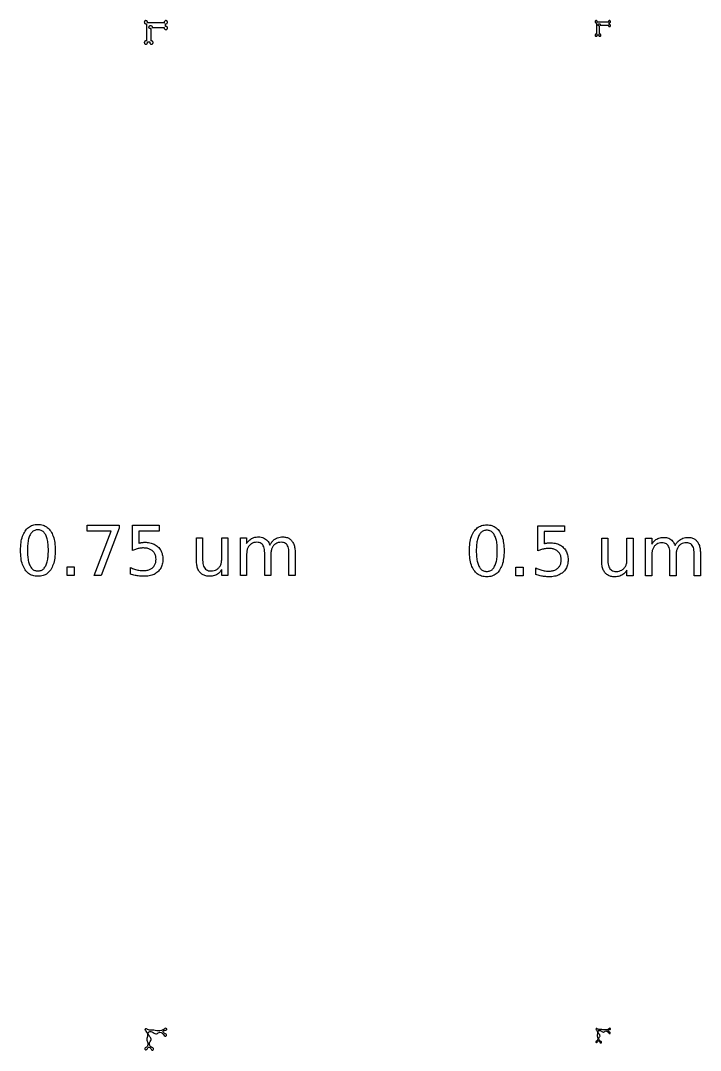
# Model space of a CAD drawing. Extents: x 1 to 50643, y 2 to 54380.
# Drawn here: x 49888 to 50643, y 21917 to 23060 of the extents above; entities that cross this region are included whole.
import ezdxf

# ---------------------------------------------------------------- set-up
doc = ezdxf.new("R2010")
doc.units = 0
doc.layers.add('Layer_1', color=7, linetype='CONTINUOUS')

msp = doc.modelspace()

# ---------------------------------------------------------------- linework, layer by layer
at = {"layer": 'Layer_1', "color": 7}
for points in [[(50027.662091, 23060.238979), (50027.664358, 23060.238129)], [(50027.664358, 23056.615168), (50028.177713, 23056.688868), (50028.177713, 23052.478569), (50028.177713, 23037.587039), (50027.664358, 23037.66074)], [(50048.118598, 23057.771987), (50033.468296, 23057.771987), (50029.35154, 23057.771987)], [(50049.808047, 23053.8066), (50049.344866, 23053.747073), (50049.344866, 23056.675546), (50049.808047, 23056.616018)], [(50527.612594, 23060.233593), (50527.614578, 23060.238979)], [(50527.614578, 23057.823577), (50527.95672, 23057.871766), (50527.95672, 23055.0649), (50527.95672, 23045.137119), (50527.614578, 23045.188142)], [(50541.167305, 23059.026034), (50541.24951, 23058.588932), (50531.482453, 23058.588932), (50528.737949, 23058.588932), (50528.820153, 23059.026034)], [(50531.717162, 23045.188142), (50531.481886, 23045.159796), (50531.481886, 23054.312301), (50531.048185, 23054.230096)], [(50532.247807, 23055.430002), (50532.18828, 23055.060081), (50541.209825, 23055.060081), (50541.167305, 23054.737782)], [(50542.374864, 23055.945341), (50542.065888, 23055.905656), (50542.065888, 23057.857877), (50542.374864, 23057.818191)], [(50033.82121, 23037.66074), (50033.468863, 23037.626724), (50033.468863, 23051.355482)], [(50034.529871, 23052.478569), (50048.061905, 23052.478569), (50047.996708, 23051.995261)], [(50528.822138, 23043.980583), (50528.711586, 23044.482599), (50530.620154, 23044.482599), (50530.509602, 23043.980583)], [(50029.311288, 23036.602283), (50032.173997, 23036.602283)], [(50012.869585, 22499.766634), (50042.371849, 22499.766634), (50042.371849, 22493.441961), (50019.752213, 22493.441961), (50019.752213, 22479.825569)], [(50012.869585, 22471.861345), (50012.869585, 22499.766634)], [(50462.866115, 22499.256398), (50492.36838, 22499.256398), (50492.36838, 22492.931725), (50469.748743, 22492.931725), (50469.748743, 22479.315332)], [(50462.866115, 22471.351109), (50462.866115, 22499.256398)], [(50083.816427, 22460.665806), (50083.816427, 22485.889717), (50090.661853, 22485.889717), (50090.661853, 22460.926061)], [(50111.867826, 22462.265401), (50111.867826, 22485.889717), (50118.713252, 22485.889717), (50118.713252, 22444.22198), (50111.867826, 22444.22198), (50111.867826, 22450.620896)], [(50139.435352, 22467.771514), (50139.435352, 22444.22198), (50132.552724, 22444.22198), (50132.552724, 22485.889717), (50139.435352, 22485.889717), (50139.435352, 22479.416288)], [(50533.812958, 22460.15557), (50533.812958, 22485.379481), (50540.658356, 22485.379481), (50540.658356, 22460.415825)], [(50561.86433, 22461.755164), (50561.86433, 22485.379481), (50568.709729, 22485.379481), (50568.709729, 22443.711743), (50561.86433, 22443.711743), (50561.86433, 22450.110659)], [(50589.431882, 22467.261277), (50589.431882, 22443.711743), (50582.549254, 22443.711743), (50582.549254, 22485.379481), (50589.431882, 22485.379481), (50589.431882, 22478.906052)], [(50165.2545, 22477.891207), (50165.254608, 22477.890937)], [(50615.251031, 22477.380971), (50615.251139, 22477.380701)], [(50083.816481, 22460.666616), (50083.816427, 22460.665806)], [(50166.407855, 22467.771514), (50166.407855, 22444.22198), (50159.525227, 22444.22198), (50159.525227, 22469.14811)], [(50193.380358, 22469.371378), (50193.380358, 22444.22198), (50186.49773, 22444.22198), (50186.49773, 22469.14811)], [(50533.812985, 22460.15638), (50533.812958, 22460.15557)], [(50616.404386, 22467.261277), (50616.404386, 22443.711743), (50609.521758, 22443.711743), (50609.521758, 22468.637873)], [(50643.376889, 22468.861141), (50643.376889, 22443.711743), (50636.494261, 22443.711743), (50636.494261, 22468.637873)], [(50010.525781, 22445.522983), (50010.525781, 22453.075226)], [(50460.522285, 22445.012746), (50460.522285, 22452.56499)], [(50026.589461, 21939.790423), (50026.589461, 21939.791273)], [(50527.28661, 21940.29499), (50527.28661, 21940.297258)]]:
    msp.add_lwpolyline(points, dxfattribs=at)
for points in [[(49907.695641, 22500.770937)], [(49907.695641, 22494.818557)], [(49962.421817, 22499.766634), (49998.13704, 22499.766634), (49998.13704, 22496.566906), (49977.972814, 22444.22198), (49970.122897, 22444.22198), (49989.09662, 22493.441961), (49962.421817, 22493.441961)], [(50406.16816, 22500.2607)], [(50406.16816, 22494.308321)], [(49940.099772, 22453.671598), (49947.949689, 22453.671598), (49947.949689, 22444.22198), (49940.099772, 22444.22198)], [(50438.572291, 22453.161362), (50446.422208, 22453.161362), (50446.422208, 22443.711743), (50438.572291, 22443.711743)]]:
    msp.add_lwpolyline(points, close=True, dxfattribs=at)
for points, knots in [([(50027.664358, 23060.238129), (50027.505824, 23060.22606), (50027.190066, 23060.202021), (50026.748169, 23060.011947), (50026.368528, 23059.722745), (50026.077387, 23059.342603), (50025.894529, 23058.900767), (50025.810243, 23058.26873), (50026.022834, 23057.483457), (50026.715888, 23056.763166), (50027.345045, 23056.664993), (50027.664358, 23056.615168)], [0, 0, 0, 0, 0.474244, 0.944564, 1.418808, 1.893052, 2.363372, 2.837616, 3.78476, 4.703812, 5.650956, 5.650956, 5.650956, 5.650956]), ([(50029.35154, 23057.771987), (50029.375942, 23057.842467), (50029.424699, 23057.983294), (50029.464154, 23058.204017), (50029.493376, 23058.668319), (50029.303406, 23059.370795), (50028.610557, 23060.09074), (50027.981403, 23060.189073), (50027.662091, 23060.238979)], [0, 0, 0, 0, 0.223475, 0.446528, 0.670003, 1.617147, 2.536199, 3.483343, 3.483343, 3.483343, 3.483343]), ([(50033.468863, 23051.355482), (50033.398915, 23051.331166), (50033.25915, 23051.28258), (50033.040057, 23051.24309), (50032.735411, 23051.223621), (50032.347083, 23051.27511), (50031.908359, 23051.456885), (50031.531271, 23051.746122), (50031.242163, 23052.123191), (50031.060595, 23052.562406), (50030.977005, 23053.189194), (50031.188066, 23053.976155), (50031.876353, 23054.66305), (50032.818315, 23054.918443), (50033.760477, 23054.663029), (50034.448516, 23053.976777), (50034.63494, 23053.283705), (50034.61087, 23052.845446), (50034.582507, 23052.659115), (50034.547425, 23052.538778), (50034.529871, 23052.478569)], [0, 0, 0, 0, 0.221886, 0.443354, 0.66524, 1.136292, 1.603446, 2.074499, 2.545554, 3.01271, 3.483766, 4.424446, 5.337229, 6.277903, 7.218671, 8.13154, 9.072314, 9.260301, 9.448033, 9.63602, 9.63602, 9.63602, 9.63602]), ([(50049.808047, 23056.616018), (50050.127361, 23056.665844), (50050.756517, 23056.764018), (50051.449571, 23057.484302), (50051.662163, 23058.269598), (50051.577875, 23058.901589), (50051.395022, 23059.343563), (50051.103863, 23059.723183), (50050.724292, 23060.014332), (50050.282133, 23060.197178), (50049.651071, 23060.281518), (50048.858773, 23060.068521), (50048.166962, 23059.377116), (50047.976749, 23058.667968), (50048.005985, 23058.204056), (50048.045438, 23057.983284), (50048.094196, 23057.842464), (50048.118598, 23057.771987)], [0, 0, 0, 0, 0.947143, 1.866196, 2.81334, 3.287584, 3.757903, 4.232148, 4.706392, 5.176711, 5.650956, 6.598099, 7.517152, 8.464295, 8.68777, 8.910824, 9.134299, 9.134299, 9.134299, 9.134299]), ([(50047.996708, 23051.995261), (50048.046534, 23051.675948), (50048.144708, 23051.046791), (50048.864992, 23050.353737), (50049.650288, 23050.141146), (50050.282279, 23050.225432), (50050.724253, 23050.408289), (50051.103873, 23050.699435), (50051.395019, 23051.079055), (50051.577876, 23051.52103), (50051.662162, 23052.153021), (50051.449572, 23052.938316), (50050.756517, 23053.6586), (50050.127361, 23053.756774), (50049.808047, 23053.8066)], [0, 0, 0, 0, 0.947143, 1.866196, 2.81334, 3.287584, 3.757903, 4.232148, 4.706392, 5.176711, 5.650956, 6.598099, 7.517152, 8.464295, 8.464295, 8.464295, 8.464295]), ([(50527.614578, 23060.238979), (50527.508893, 23060.230942), (50527.298397, 23060.214935), (50527.003804, 23060.088253), (50526.750693, 23059.895493), (50526.556608, 23059.642089), (50526.434556, 23059.347613), (50526.392784, 23059.031406), (50526.434491, 23058.715173), (50526.556508, 23058.420631), (50526.750588, 23058.167162), (50527.003719, 23057.974348), (50527.29835, 23057.847629), (50527.508877, 23057.831617), (50527.614578, 23057.823577)], [0, 0, 0, 0, 0.316147, 0.629678, 0.945825, 1.261972, 1.575503, 1.89165, 2.207845, 2.521422, 2.837616, 3.153811, 3.467387, 3.783582, 3.783582, 3.783582, 3.783582]), ([(50528.820153, 23059.026034), (50528.786923, 23059.23762), (50528.721448, 23059.654518), (50528.241078, 23060.134888), (50527.82418, 23060.200363), (50527.612594, 23060.233593)], [0, 0, 0, 0, 0.631366, 1.244011, 1.875377, 1.875377, 1.875377, 1.875377]), ([(50531.048185, 23054.230096), (50530.943209, 23054.238113), (50530.734124, 23054.254079), (50530.441538, 23054.380009), (50530.190192, 23054.571581), (50529.997463, 23054.823316), (50529.876446, 23055.116046), (50529.820742, 23055.533919), (50529.961555, 23056.058487), (50530.419998, 23056.51639), (50531.049297, 23056.686603), (50531.672208, 23056.516638), (50532.149778, 23056.058054), (50532.214805, 23055.641443), (50532.247807, 23055.430002)], [0, 0, 0, 0, 0.314035, 0.625471, 0.939507, 1.253543, 1.56498, 1.879018, 2.506075, 3.114539, 3.741593, 4.36874, 4.977291, 5.604442, 5.604442, 5.604442, 5.604442]), ([(50542.374864, 23057.818191), (50542.480565, 23057.826231), (50542.691093, 23057.842243), (50542.985724, 23057.968962), (50543.238854, 23058.161776), (50543.432934, 23058.415246), (50543.554952, 23058.709786), (50543.596659, 23059.026025), (50543.554886, 23059.342208), (50543.432836, 23059.636776), (50543.238747, 23059.889833), (50542.98565, 23060.083888), (50542.691005, 23060.20576), (50542.269705, 23060.261903), (50541.746224, 23060.120222), (50541.26605, 23059.658268), (50541.200549, 23059.238883), (50541.167305, 23059.026034)], [0, 0, 0, 0, 0.316194, 0.629771, 0.945966, 1.26216, 1.575737, 1.891931, 2.208079, 2.521609, 2.837757, 3.153904, 3.467435, 3.783582, 4.414948, 5.027593, 5.658959, 5.658959, 5.658959, 5.658959]), ([(50541.167305, 23054.737782), (50541.200549, 23054.524933), (50541.26605, 23054.105548), (50541.746224, 23053.643593), (50542.269705, 23053.501913), (50542.691005, 23053.558055), (50542.98565, 23053.679927), (50543.238746, 23053.873983), (50543.432837, 23054.12704), (50543.55488, 23054.421607), (50543.596678, 23054.737776), (50543.55488, 23055.053977), (50543.432837, 23055.34845), (50543.238749, 23055.601855), (50542.985639, 23055.794615), (50542.691046, 23055.921297), (50542.48055, 23055.937304), (50542.374864, 23055.945341)], [0, 0, 0, 0, 0.631366, 1.244011, 1.875377, 2.191524, 2.505055, 2.821202, 3.137349, 3.45088, 3.767027, 4.083175, 4.396705, 4.712853, 5.029, 5.342531, 5.658678, 5.658678, 5.658678, 5.658678]), ([(50527.614578, 23045.188142), (50527.508893, 23045.180105), (50527.298397, 23045.164098), (50527.003804, 23045.037416), (50526.750693, 23044.844656), (50526.556608, 23044.591251), (50526.434556, 23044.296778), (50526.392784, 23043.980564), (50526.434491, 23043.664355), (50526.556508, 23043.369723), (50526.750589, 23043.116593), (50527.003718, 23042.922513), (50527.29835, 23042.800495), (50527.614559, 23042.758789), (50527.930773, 23042.800561), (50528.225247, 23042.922612), (50528.478652, 23043.116697), (50528.671411, 23043.369808), (50528.798093, 23043.664401), (50528.814101, 23043.874898), (50528.822138, 23043.980583)], [0, 0, 0, 0, 0.316147, 0.629678, 0.945825, 1.261972, 1.575503, 1.89165, 2.207845, 2.521422, 2.837616, 3.153811, 3.467387, 3.783582, 4.099729, 4.41326, 4.729407, 5.045554, 5.359085, 5.675232, 5.675232, 5.675232, 5.675232]), ([(50530.509602, 23043.980583), (50530.517639, 23043.874898), (50530.533647, 23043.664401), (50530.660329, 23043.369808), (50530.853088, 23043.116697), (50531.106493, 23042.922612), (50531.400967, 23042.800561), (50531.717181, 23042.758789), (50532.03339, 23042.800495), (50532.328022, 23042.922513), (50532.581152, 23043.116593), (50532.775232, 23043.369723), (50532.897249, 23043.664355), (50532.938956, 23043.980564), (50532.897184, 23044.296778), (50532.775133, 23044.591251), (50532.581047, 23044.844656), (50532.327937, 23045.037416), (50532.033343, 23045.164098), (50531.822847, 23045.180105), (50531.717162, 23045.188142)], [0, 0, 0, 0, 0.316147, 0.629678, 0.945825, 1.261972, 1.575503, 1.89165, 2.207845, 2.521422, 2.837616, 3.153811, 3.467387, 3.783582, 4.099729, 4.41326, 4.729407, 5.045554, 5.359085, 5.675232, 5.675232, 5.675232, 5.675232]), ([(50027.664358, 23037.66074), (50027.505823, 23037.648671), (50027.190065, 23037.624632), (50026.748172, 23037.434556), (50026.368518, 23037.14536), (50026.077423, 23036.765197), (50025.894395, 23036.323439), (50025.83182, 23035.849109), (50025.894396, 23035.374827), (50026.077419, 23034.932927), (50026.368533, 23034.553287), (50026.748115, 23034.262144), (50027.190273, 23034.079296), (50027.821328, 23033.994958), (50028.613684, 23034.207943), (50029.305259, 23034.899394), (50029.499378, 23035.620445), (50029.462753, 23036.107791), (50029.409352, 23036.362399), (50029.344003, 23036.522254), (50029.311288, 23036.602283)], [0, 0, 0, 0, 0.474244, 0.944564, 1.418808, 1.893052, 2.363372, 2.837616, 3.311861, 3.78218, 4.256424, 4.730669, 5.200988, 5.675232, 6.622376, 7.541428, 8.488572, 8.747516, 9.005806, 9.264751, 9.264751, 9.264751, 9.264751]), ([(50032.173997, 23036.602283), (50032.141285, 23036.522249), (50032.075943, 23036.362385), (50032.022493, 23036.107849), (50031.997931, 23035.777531), (50032.051323, 23035.374697), (50032.234254, 23034.932964), (50032.525375, 23034.553268), (50032.905021, 23034.262185), (50033.346917, 23034.079152), (50033.82121, 23034.016579), (50034.295503, 23034.079153), (50034.737397, 23034.262182), (50035.11705, 23034.553277), (50035.408145, 23034.93293), (50035.591174, 23035.374826), (50035.653748, 23035.849109), (50035.591174, 23036.323439), (50035.408145, 23036.765197), (50035.11705, 23037.14536), (50034.737397, 23037.434556), (50034.295503, 23037.624632), (50033.979745, 23037.648671), (50033.82121, 23037.66074)], [0, 0, 0, 0, 0.258944, 0.517234, 0.776179, 1.250423, 1.720743, 2.194987, 2.669231, 3.139551, 3.613795, 4.088039, 4.558359, 5.032603, 5.506847, 5.977167, 6.451411, 6.925655, 7.395975, 7.870219, 8.344464, 8.814783, 9.289027, 9.289027, 9.289027, 9.289027]), ([(49893.409552, 22450.509127), (49892.40829, 22452.364368), (49890.241157, 22456.379855), (49888.809488, 22463.749101), (49888.330613, 22471.943876), (49888.809232, 22480.138162), (49890.237743, 22487.509485), (49892.408087, 22491.517858), (49893.409552, 22493.367448)], [0, 0, 0, 0, 6.29355, 13.62177, 22.253684, 30.902123, 38.230343, 44.508976, 44.508976, 44.508976, 44.508976]), ([(49893.409552, 22493.367448), (49894.577708, 22494.839079), (49896.86657, 22497.722563), (49902.02214, 22500.359814), (49905.756207, 22500.630398), (49907.695641, 22500.770937)], [0, 0, 0, 0, 5.59058, 10.954077, 16.75033, 16.75033, 16.75033, 16.75033]), ([(49907.695641, 22494.818557), (49906.48346, 22494.706737), (49904.100492, 22494.486916), (49900.91623, 22492.339707), (49899.632163, 22490.213843), (49898.95284, 22489.089175)], [0, 0, 0, 0, 3.607472, 7.09176, 11.005739, 11.005739, 11.005739, 11.005739]), ([(49907.695641, 22500.770937), (49909.633744, 22500.630712), (49913.362833, 22500.360907), (49918.508751, 22497.723495), (49920.783719, 22494.839179), (49921.944528, 22493.367448)], [0, 0, 0, 0, 5.792161, 11.144651, 16.721253, 16.721253, 16.721253, 16.721253]), ([(49916.438442, 22489.089175), (49915.765379, 22490.214344), (49914.491671, 22492.343619), (49911.301841, 22494.489617), (49908.913328, 22494.707485), (49907.695641, 22494.818557)], [0, 0, 0, 0, 3.90438, 7.388668, 11.012416, 11.012416, 11.012416, 11.012416]), ([(49921.944528, 22493.367448), (49922.953489, 22491.518362), (49925.138837, 22487.513356), (49926.579858, 22480.139252), (49927.061829, 22471.943877), (49926.579596, 22463.748008), (49925.135409, 22456.376004), (49922.953285, 22452.363865), (49921.944528, 22450.509127)], [0, 0, 0, 0, 6.287641, 13.618641, 22.267342, 30.899518, 38.230518, 44.533055, 44.533055, 44.533055, 44.533055]), ([(50391.882071, 22492.857212), (50393.050227, 22494.328842), (50395.339089, 22497.212327), (50400.494659, 22499.849578), (50404.228726, 22500.120162), (50406.16816, 22500.2607)], [0, 0, 0, 0, 5.59058, 10.954077, 16.75033, 16.75033, 16.75033, 16.75033]), ([(50406.16816, 22494.308321), (50404.955979, 22494.196501), (50402.57301, 22493.97668), (50399.388749, 22491.829471), (50398.104682, 22489.703606), (50397.425359, 22488.578939)], [0, 0, 0, 0, 3.607472, 7.09176, 11.005739, 11.005739, 11.005739, 11.005739]), ([(50406.16816, 22500.2607), (50408.106263, 22500.120476), (50411.835352, 22499.850671), (50416.981269, 22497.213259), (50419.256238, 22494.328943), (50420.417047, 22492.857212)], [0, 0, 0, 0, 5.792161, 11.144651, 16.721253, 16.721253, 16.721253, 16.721253]), ([(50414.910961, 22488.578939), (50414.237898, 22489.704108), (50412.96419, 22491.833383), (50409.774359, 22493.979381), (50407.385847, 22494.197249), (50406.16816, 22494.308321)], [0, 0, 0, 0, 3.90438, 7.388668, 11.012416, 11.012416, 11.012416, 11.012416]), ([(49898.95284, 22489.089175), (49898.358721, 22487.626946), (49897.034667, 22484.368225), (49896.237147, 22478.535043), (49895.949156, 22471.94391), (49896.237171, 22465.352441), (49897.037528, 22459.5207), (49898.358861, 22456.255482), (49898.95284, 22454.78767)], [0, 0, 0, 0, 4.719382, 10.517598, 17.52346, 24.51263, 30.310758, 35.045678, 35.045678, 35.045678, 35.045678]), ([(49916.438442, 22454.78767), (49917.039986, 22456.255079), (49918.377313, 22459.517361), (49919.189077, 22465.351716), (49919.480534, 22471.943911), (49919.189106, 22478.535763), (49918.380201, 22484.371588), (49917.040129, 22487.627351), (49916.438442, 22489.089175)], [0, 0, 0, 0, 4.741997, 10.542206, 17.531568, 24.537621, 30.337919, 35.064401, 35.064401, 35.064401, 35.064401]), ([(50139.435352, 22479.416288), (50139.964907, 22480.213436), (50140.985491, 22481.749735), (50142.891677, 22483.664445), (50145.011575, 22485.145993), (50147.389854, 22486.173683), (50150.023015, 22486.77234), (50152.833467, 22486.964919), (50155.645601, 22486.738975), (50158.299315, 22485.995244), (50159.793848, 22485.052201), (50160.529664, 22484.587904)], [0, 0, 0, 0, 2.865467, 5.522456, 8.050769, 10.581136, 13.243204, 16.115017, 18.999335, 21.678935, 24.27766, 24.27766, 24.27766, 24.27766]), ([(50160.529664, 22484.587904), (50161.206849, 22484.026163), (50162.587336, 22482.881018), (50164.182846, 22480.567109), (50164.888182, 22478.805897), (50165.2545, 22477.891207)], [0, 0, 0, 0, 2.630463, 5.362369, 8.314268, 8.314268, 8.314268, 8.314268]), ([(50165.254608, 22477.890937), (50165.832008, 22478.847855), (50166.936563, 22480.678421), (50169.014221, 22482.986952), (50171.32509, 22484.773939), (50173.913032, 22486.018783), (50176.768824, 22486.747105), (50180.117233, 22487.000574), (50183.730715, 22486.607815), (50187.325269, 22485.064688), (50189.004308, 22483.235335), (50189.846052, 22482.318236)], [0, 0, 0, 0, 3.346896, 6.402553, 9.257308, 12.058236, 14.954818, 18.048196, 22.089992, 25.769334, 29.468226, 29.468226, 29.468226, 29.468226]), ([(50189.846052, 22482.318236), (50190.56271, 22481.195437), (50192.08598, 22478.808908), (50193.185088, 22474.318806), (50193.312127, 22471.100101), (50193.380358, 22469.371378)], [0, 0, 0, 0, 3.974643, 8.448175, 13.638508, 13.638508, 13.638508, 13.638508]), ([(50391.882071, 22449.99889), (50390.880809, 22451.854131), (50388.713675, 22455.869619), (50387.282007, 22463.238865), (50386.803132, 22471.43364), (50387.281751, 22479.627926), (50388.710262, 22486.999248), (50390.880606, 22491.007622), (50391.882071, 22492.857212)], [0, 0, 0, 0, 6.29355, 13.62177, 22.253684, 30.902123, 38.230343, 44.508976, 44.508976, 44.508976, 44.508976]), ([(50397.425359, 22488.578939), (50396.831239, 22487.116709), (50395.507186, 22483.857989), (50394.709666, 22478.024806), (50394.421675, 22471.433674), (50394.70969, 22464.842205), (50395.510047, 22459.010464), (50396.83138, 22455.745246), (50397.425359, 22454.277433)], [0, 0, 0, 0, 4.719382, 10.517598, 17.52346, 24.51263, 30.310758, 35.045678, 35.045678, 35.045678, 35.045678]), ([(50414.910961, 22454.277433), (50415.512505, 22455.744843), (50416.849832, 22459.007125), (50417.661596, 22464.84148), (50417.953053, 22471.433675), (50417.661625, 22478.025527), (50416.85272, 22483.861352), (50415.512648, 22487.117115), (50414.910961, 22488.578939)], [0, 0, 0, 0, 4.741997, 10.542206, 17.531568, 24.537621, 30.337919, 35.064401, 35.064401, 35.064401, 35.064401]), ([(50420.417047, 22492.857212), (50421.426008, 22491.008126), (50423.611356, 22487.00312), (50425.052377, 22479.629016), (50425.534348, 22471.433641), (50425.052115, 22463.237771), (50423.607928, 22455.865767), (50421.425803, 22451.853629), (50420.417047, 22449.99889)], [0, 0, 0, 0, 6.287641, 13.618641, 22.267342, 30.899518, 38.230518, 44.533055, 44.533055, 44.533055, 44.533055]), ([(50589.431882, 22478.906052), (50589.961438, 22479.7032), (50590.982022, 22481.239499), (50592.888208, 22483.154208), (50595.008106, 22484.635756), (50597.38638, 22485.663446), (50600.019532, 22486.262104), (50602.82998, 22486.454682), (50605.642118, 22486.228739), (50608.295841, 22485.485009), (50609.790377, 22484.541965), (50610.526195, 22484.077668)], [0, 0, 0, 0, 2.865467, 5.522456, 8.050769, 10.581133, 13.243192, 16.114991, 18.999323, 21.678932, 24.27766, 24.27766, 24.27766, 24.27766]), ([(50610.526195, 22484.077668), (50611.203376, 22483.515926), (50612.583855, 22482.370778), (50614.179364, 22480.056871), (50614.884709, 22478.295661), (50615.251031, 22477.380971)], [0, 0, 0, 0, 2.630454, 5.36236, 8.314264, 8.314264, 8.314264, 8.314264]), ([(50615.251139, 22477.380701), (50615.828494, 22478.337621), (50616.932972, 22480.168208), (50619.010642, 22482.476758), (50621.321605, 22484.263663), (50623.909544, 22485.508554), (50626.765334, 22486.236867), (50630.113742, 22486.490338), (50633.727227, 22486.097579), (50637.321784, 22484.554454), (50639.000816, 22482.725099), (50639.842556, 22481.807999)], [0, 0, 0, 0, 3.346831, 6.402488, 9.257338, 12.058253, 14.954825, 18.048201, 22.090009, 25.769351, 29.468234, 29.468234, 29.468234, 29.468234]), ([(50639.842556, 22481.807999), (50640.559219, 22480.685201), (50642.0825, 22478.298674), (50643.181617, 22473.808571), (50643.308658, 22470.589865), (50643.376889, 22468.861141)], [0, 0, 0, 0, 3.97465, 8.448185, 13.638518, 13.638518, 13.638518, 13.638518]), ([(50010.525781, 22453.075226), (50011.271872, 22452.691197), (50012.752779, 22451.928943), (50015.072605, 22451.029023), (50017.442761, 22450.322364), (50019.885724, 22449.824512), (50022.412297, 22449.530994), (50025.463295, 22449.406216), (50028.875457, 22449.667449), (50032.396619, 22450.793708), (50035.273809, 22452.708214), (50037.435488, 22455.296138), (50038.71627, 22458.507358), (50039.070886, 22462.040466), (50038.716268, 22465.573528), (50037.435467, 22468.784705), (50035.273809, 22471.372385), (50032.396583, 22473.287669), (50028.875614, 22474.410706), (50025.663425, 22474.66782), (50022.983996, 22474.563155), (50020.967673, 22474.347057), (50019.638889, 22474.079857), (50018.970936, 22473.945542)], [0, 0, 0, 0, 2.515932, 4.993842, 7.451539, 9.928283, 12.463268, 15.073526, 19.084373, 22.664773, 26.040019, 29.316739, 32.626046, 36.25072, 39.875245, 43.184468, 46.461165, 49.836412, 53.416811, 57.427659, 59.438018, 61.459358, 63.502485, 63.502485, 63.502485, 63.502485]), ([(50018.970936, 22473.945542), (50018.301361, 22473.778655), (50016.936439, 22473.438458), (50014.898118, 22472.736519), (50013.554903, 22472.157013), (50012.869585, 22471.861345)], [0, 0, 0, 0, 2.069507, 4.218676, 6.457431, 6.457431, 6.457431, 6.457431]), ([(50019.752213, 22479.825569), (50020.114723, 22479.942769), (50020.834056, 22480.175332), (50021.927542, 22480.449439), (50022.661472, 22480.579147), (50023.026102, 22480.643589)], [0, 0, 0, 0, 1.142777, 2.267623, 3.378248, 3.378248, 3.378248, 3.378248]), ([(50023.026102, 22480.643589), (50023.389234, 22480.703075), (50024.112904, 22480.821623), (50025.206873, 22480.918936), (50027.86815, 22480.987884), (50031.914494, 22480.624893), (50037.013564, 22478.934145), (50041.172038, 22476.038521), (50044.287072, 22472.144452), (50046.128794, 22467.333325), (50046.644664, 22461.992646), (50046.112326, 22456.654365), (50044.283588, 22451.70711), (50042.00697, 22449.284946), (50040.883727, 22448.089892)], [0, 0, 0, 0, 1.103656, 2.199433, 3.29127, 9.089658, 14.286084, 19.22862, 24.080149, 29.024392, 34.460739, 40.030452, 45.039162, 49.917021, 49.917021, 49.917021, 49.917021]), ([(50142.523229, 22477.370158), (50141.900571, 22476.51892), (50140.612744, 22474.758329), (50139.608316, 22471.409941), (50139.495205, 22469.030574), (50139.435352, 22467.771514)], [0, 0, 0, 0, 3.146235, 6.507269, 10.284576, 10.284576, 10.284576, 10.284576]), ([(50157.404584, 22478.039693), (50156.88367, 22478.62369), (50155.827009, 22479.808315), (50153.465209, 22480.768994), (50150.668017, 22481.04749), (50147.655817, 22480.708522), (50144.701236, 22479.515592), (50143.250358, 22478.086412), (50142.523229, 22477.370158)], [0, 0, 0, 0, 2.321249, 4.708593, 7.42296, 10.704416, 13.726629, 16.762952, 16.762952, 16.762952, 16.762952]), ([(50159.525227, 22469.14811), (50159.484227, 22470.370959), (50159.409225, 22472.607929), (50158.785908, 22475.684369), (50157.836916, 22477.302515), (50157.404584, 22478.039693)], [0, 0, 0, 0, 3.674136, 6.721127, 9.270793, 9.270793, 9.270793, 9.270793]), ([(50186.49773, 22469.14811), (50186.461497, 22470.368857), (50186.39508, 22472.606553), (50185.713649, 22475.64332), (50184.541886, 22478.051275), (50182.782994, 22479.782991), (50180.486197, 22480.774885), (50177.686088, 22481.043521), (50174.662432, 22480.719614), (50171.719362, 22479.513629), (50169.353617, 22477.474161), (50167.617585, 22474.760208), (50166.570339, 22471.436017), (50166.464115, 22469.040351), (50166.407855, 22467.771514)], [0, 0, 0, 0, 3.657612, 6.704603, 9.268965, 11.584273, 13.948965, 16.622292, 19.944293, 22.984484, 26.013613, 29.163319, 32.536177, 36.334097, 36.334097, 36.334097, 36.334097]), ([(50460.522285, 22452.56499), (50461.26838, 22452.180961), (50462.749292, 22451.418709), (50465.069117, 22450.518789), (50467.439273, 22449.812123), (50469.882242, 22449.314277), (50472.408823, 22449.020758), (50475.459821, 22448.89598), (50478.87198, 22449.157213), (50482.39314, 22450.283475), (50485.270339, 22452.197973), (50487.432018, 22454.785902), (50488.712801, 22457.997121), (50489.067417, 22461.530229), (50488.712799, 22465.063291), (50487.431998, 22468.274468), (50485.270339, 22470.862153), (50482.393103, 22472.77743), (50478.872137, 22473.900469), (50475.659952, 22474.157584), (50472.980527, 22474.052918), (50470.964204, 22473.83682), (50469.63542, 22473.569621), (50468.967467, 22473.435305)], [0, 0, 0, 0, 2.515942, 4.993853, 7.451538, 9.928297, 12.463291, 15.073552, 19.084387, 22.664786, 26.040043, 29.316763, 32.62607, 36.250744, 39.875269, 43.184492, 46.461189, 49.836446, 53.416845, 57.42768, 59.43804, 61.45938, 63.502507, 63.502507, 63.502507, 63.502507]), ([(50468.967467, 22473.435305), (50468.297892, 22473.268419), (50466.932969, 22472.928222), (50464.894649, 22472.226282), (50463.551434, 22471.646777), (50462.866115, 22471.351109)], [0, 0, 0, 0, 2.069507, 4.218676, 6.457431, 6.457431, 6.457431, 6.457431]), ([(50469.748743, 22479.315332), (50470.111254, 22479.432533), (50470.830587, 22479.665096), (50471.924073, 22479.939202), (50472.658003, 22480.068911), (50473.022633, 22480.133353)], [0, 0, 0, 0, 1.142777, 2.267623, 3.378248, 3.378248, 3.378248, 3.378248]), ([(50473.022633, 22480.133353), (50473.385765, 22480.192839), (50474.109435, 22480.311387), (50475.203404, 22480.4087), (50477.864677, 22480.477647), (50481.911017, 22480.114657), (50487.010084, 22478.423904), (50491.168568, 22475.528294), (50494.283587, 22471.634211), (50496.1253, 22466.823088), (50496.641167, 22461.48241), (50496.108832, 22456.14413), (50494.280104, 22451.196876), (50492.003496, 22448.77471), (50490.880258, 22447.579656)], [0, 0, 0, 0, 1.103656, 2.199433, 3.29127, 9.089646, 14.286072, 19.228617, 24.080138, 29.024377, 34.460724, 40.030437, 45.039143, 49.916992, 49.916992, 49.916992, 49.916992]), ([(50592.51976, 22476.859922), (50591.897102, 22476.008684), (50590.609275, 22474.248093), (50589.604847, 22470.899705), (50589.491736, 22468.520338), (50589.431882, 22467.261277)], [0, 0, 0, 0, 3.146235, 6.507269, 10.284576, 10.284576, 10.284576, 10.284576]), ([(50607.401115, 22477.529456), (50606.8802, 22478.113454), (50605.823536, 22479.298081), (50603.461725, 22480.258758), (50600.664531, 22480.537254), (50597.652333, 22480.198285), (50594.697763, 22479.005353), (50593.246888, 22477.576175), (50592.51976, 22476.859922)], [0, 0, 0, 0, 2.321251, 4.708604, 7.422985, 10.704427, 13.726631, 16.762952, 16.762952, 16.762952, 16.762952]), ([(50609.521758, 22468.637873), (50609.480758, 22469.860723), (50609.405755, 22472.097692), (50608.782439, 22475.174132), (50607.833447, 22476.792278), (50607.401115, 22477.529456)], [0, 0, 0, 0, 3.674136, 6.721127, 9.270793, 9.270793, 9.270793, 9.270793]), ([(50636.494261, 22468.637873), (50636.458028, 22469.85862), (50636.391611, 22472.096317), (50635.710179, 22475.133084), (50634.538417, 22477.541039), (50632.779521, 22479.272756), (50630.482713, 22480.264649), (50627.682602, 22480.533284), (50624.658949, 22480.209378), (50621.715889, 22479.003391), (50619.350147, 22476.963923), (50617.614116, 22474.249971), (50616.56687, 22470.925781), (50616.460646, 22468.530115), (50616.404386, 22467.261277)], [0, 0, 0, 0, 3.657612, 6.704603, 9.268965, 11.584276, 13.948975, 16.622318, 19.944304, 22.984487, 26.013613, 29.163318, 32.536177, 36.334097, 36.334097, 36.334097, 36.334097]), ([(50106.064094, 22444.966027), (50105.307869, 22444.598635), (50103.765783, 22443.849454), (50101.168098, 22443.269165), (50097.893242, 22443.04746), (50094.15733, 22443.408943), (50090.326947, 22444.912041), (50087.320761, 22447.53022), (50085.230008, 22451.133028), (50084.002673, 22455.624618), (50083.881672, 22458.901278), (50083.816481, 22460.666616)], [0, 0, 0, 0, 2.515219, 5.129008, 7.918347, 12.348616, 16.275096, 20.064312, 24.07324, 28.599235, 33.885937, 33.885937, 33.885937, 33.885937]), ([(50090.661853, 22460.926061), (50090.706211, 22459.71887), (50090.788027, 22457.49226), (50091.486991, 22454.408118), (50092.499495, 22452.785915), (50092.968508, 22452.034478)], [0, 0, 0, 0, 3.625967, 6.687936, 9.3303, 9.3303, 9.3303, 9.3303]), ([(50108.631139, 22452.62977), (50109.283238, 22453.479979), (50110.626778, 22455.231688), (50111.686963, 22458.602719), (50111.805283, 22460.998828), (50111.867826, 22462.265401)], [0, 0, 0, 0, 3.19546, 6.5837, 10.383001, 10.383001, 10.383001, 10.383001]), ([(50556.060598, 22444.455791), (50555.304372, 22444.088399), (50553.762282, 22443.339216), (50551.164588, 22442.758929), (50547.889728, 22442.537224), (50544.153814, 22442.898708), (50540.323436, 22444.401809), (50537.317236, 22447.019975), (50535.226502, 22450.622796), (50533.999175, 22455.114382), (50533.878175, 22458.391042), (50533.812985, 22460.15638)], [0, 0, 0, 0, 2.515222, 5.12902, 7.918373, 12.348631, 16.27511, 20.064335, 24.073256, 28.599248, 33.88595, 33.88595, 33.88595, 33.88595]), ([(50540.658356, 22460.415825), (50540.702714, 22459.208634), (50540.784531, 22456.982023), (50541.483495, 22453.897881), (50542.495999, 22452.275679), (50542.965011, 22451.524242)], [0, 0, 0, 0, 3.625967, 6.687936, 9.3303, 9.3303, 9.3303, 9.3303]), ([(50558.627616, 22452.119534), (50559.27972, 22452.969742), (50560.62327, 22454.721449), (50561.683466, 22458.092482), (50561.801786, 22460.488592), (50561.86433, 22461.755164)], [0, 0, 0, 0, 3.195469, 6.583711, 10.383012, 10.383012, 10.383012, 10.383012]), ([(49921.944528, 22450.509127), (49920.78304, 22449.039378), (49918.504878, 22446.156589), (49913.360094, 22443.609645), (49907.69424, 22442.899952), (49902.024886, 22443.610904), (49896.870433, 22446.157475), (49894.578383, 22449.039459), (49893.409552, 22450.509127)], [0, 0, 0, 0, 5.561354, 10.90813, 16.699704, 22.49537, 27.853165, 33.428535, 33.428535, 33.428535, 33.428535]), ([(49898.95284, 22454.78767), (49899.632771, 22453.665104), (49900.919415, 22451.540857), (49904.103742, 22449.47295), (49907.701081, 22448.903814), (49911.298594, 22449.47047), (49914.488459, 22451.536945), (49915.764763, 22453.664611), (49916.438442, 22454.78767)], [0, 0, 0, 0, 3.897165, 7.374661, 10.981405, 14.604429, 18.081925, 21.96945, 21.96945, 21.96945, 21.96945]), ([(50040.883727, 22448.089892), (50039.519405, 22447.087228), (50036.66765, 22444.991423), (50031.168074, 22443.452666), (50026.459601, 22443.079805), (50022.784218, 22443.188582), (50020.398792, 22443.382148), (50018.807243, 22443.618912), (50018.003647, 22443.738457)], [0, 0, 0, 0, 5.043738, 10.542604, 16.829258, 19.178134, 21.56744, 24.00418, 24.00418, 24.00418, 24.00418]), ([(50092.968508, 22452.034478), (50093.531894, 22451.44273), (50094.677302, 22450.239662), (50097.158362, 22449.272262), (50100.094828, 22448.988989), (50103.245301, 22449.324246), (50106.338898, 22450.486966), (50107.870958, 22451.919147), (50108.631139, 22452.62977)], [0, 0, 0, 0, 2.42579, 4.931814, 7.769833, 11.227324, 14.3707, 17.46644, 17.46644, 17.46644, 17.46644]), ([(50111.867826, 22450.620896), (50111.306291, 22449.831707), (50110.222384, 22448.308371), (50108.271736, 22446.373248), (50106.787517, 22445.42716), (50106.064094, 22444.966027)], [0, 0, 0, 0, 2.903556, 5.604602, 8.172962, 8.172962, 8.172962, 8.172962]), ([(50420.417047, 22449.99889), (50419.255559, 22448.529142), (50416.977397, 22445.646353), (50411.832613, 22443.099409), (50406.166759, 22442.389716), (50400.497405, 22443.100668), (50395.342952, 22445.647239), (50393.050902, 22448.529222), (50391.882071, 22449.99889)], [0, 0, 0, 0, 5.561354, 10.90813, 16.699704, 22.49537, 27.853165, 33.428535, 33.428535, 33.428535, 33.428535]), ([(50397.425359, 22454.277433), (50398.10529, 22453.154868), (50399.391934, 22451.03062), (50402.576261, 22448.962714), (50406.1736, 22448.393578), (50409.771112, 22448.960234), (50412.960978, 22451.026709), (50414.237281, 22453.154374), (50414.910961, 22454.277433)], [0, 0, 0, 0, 3.897165, 7.374661, 10.981405, 14.604429, 18.081925, 21.96945, 21.96945, 21.96945, 21.96945]), ([(50490.880258, 22447.579656), (50489.515936, 22446.576992), (50486.664181, 22444.481187), (50481.164605, 22442.94243), (50476.456132, 22442.569568), (50472.780749, 22442.678346), (50470.395323, 22442.871912), (50468.803774, 22443.108675), (50468.000178, 22443.22822)], [0, 0, 0, 0, 5.043738, 10.542604, 16.829258, 19.178134, 21.56744, 24.00418, 24.00418, 24.00418, 24.00418]), ([(50542.965011, 22451.524242), (50543.528398, 22450.932494), (50544.673806, 22449.729425), (50547.154866, 22448.762026), (50550.091327, 22448.478753), (50553.241792, 22448.81401), (50556.335379, 22449.976732), (50557.867435, 22451.408911), (50558.627616, 22452.119534)], [0, 0, 0, 0, 2.42579, 4.931814, 7.769833, 11.227309, 14.370677, 17.466415, 17.466415, 17.466415, 17.466415]), ([(50561.86433, 22450.110659), (50561.302794, 22449.32147), (50560.218888, 22447.798135), (50558.26824, 22445.863012), (50556.784021, 22444.916923), (50556.060598, 22444.455791)], [0, 0, 0, 0, 2.903556, 5.604602, 8.172962, 8.172962, 8.172962, 8.172962]), ([(50018.003647, 22443.738457), (50017.190538, 22443.884909), (50015.536635, 22444.1828), (50013.041478, 22444.782008), (50011.373896, 22445.273178), (50010.525781, 22445.522983)], [0, 0, 0, 0, 2.478238, 5.040855, 7.69306, 7.69306, 7.69306, 7.69306]), ([(50468.000178, 22443.22822), (50467.187064, 22443.374672), (50465.533152, 22443.672563), (50463.037987, 22444.271771), (50461.370401, 22444.762942), (50460.522285, 22445.012746)], [0, 0, 0, 0, 2.478253, 5.040878, 7.693087, 7.693087, 7.693087, 7.693087]), ([(50029.429209, 21940.01436), (50029.111877, 21940.254989), (50028.484534, 21940.730696), (50027.050271, 21941.020755), (50026.740444, 21940.193538), (50026.589461, 21939.790423)], [0, 0, 0, 0, 1.227768, 2.42721, 3.5673, 3.5673, 3.5673, 3.5673]), ([(50026.589461, 21939.791273), (50026.931994, 21939.158864), (50027.619513, 21937.889518), (50029.325921, 21936.368172), (50029.435078, 21934.867245), (50029.489587, 21934.117729)], [0, 0, 0, 0, 2.158868, 4.333192, 6.50203, 6.50203, 6.50203, 6.50203]), ([(50029.489587, 21934.117729), (50029.537291, 21933.416335), (50029.632499, 21932.016469), (50028.576969, 21930.159386), (50028.714838, 21928.796375), (50028.782059, 21928.131807)], [0, 0, 0, 0, 2.069766, 4.130904, 6.092073, 6.092073, 6.092073, 6.092073]), ([(50036.428517, 21939.114927), (50035.633236, 21939.133816), (50034.038679, 21939.171689), (50031.599963, 21938.951722), (50030.147006, 21939.662981), (50029.429209, 21940.01436)], [0, 0, 0, 0, 2.396517, 4.805068, 7.15673, 7.15673, 7.15673, 7.15673]), ([(50031.090028, 21933.233036), (50030.777046, 21933.793937), (50030.175244, 21934.872436), (50030.255622, 21937.066833), (50031.519065, 21937.506065), (50032.163792, 21937.730202)], [0, 0, 0, 0, 1.94224, 3.734536, 5.602183, 5.602183, 5.602183, 5.602183]), ([(50033.495509, 21928.375303), (50033.504195, 21929.01688), (50033.521675, 21930.307947), (50032.119089, 21931.68938), (50031.433301, 21932.718106), (50031.090028, 21933.233036)], [0, 0, 0, 0, 1.844529, 3.711803, 5.5832, 5.5832, 5.5832, 5.5832]), ([(50032.163792, 21937.730202), (50032.818023, 21937.664221), (50034.144242, 21937.530466), (50035.824132, 21936.414891), (50036.968803, 21935.753888), (50037.539699, 21935.424218)], [0, 0, 0, 0, 1.942775, 3.938284, 5.92378, 5.92378, 5.92378, 5.92378]), ([(50046.488676, 21939.398391), (50045.398666, 21939.075118), (50043.216411, 21938.427908), (50039.772808, 21938.501387), (50037.54366, 21938.910344), (50036.428517, 21939.114927)], [0, 0, 0, 0, 3.392688, 6.792328, 10.195444, 10.195444, 10.195444, 10.195444]), ([(50037.539699, 21935.424218), (50038.220618, 21935.129167), (50039.62186, 21934.521992), (50041.291836, 21936.22363), (50042.603505, 21936.729642), (50043.254345, 21936.980722)], [0, 0, 0, 0, 2.030027, 4.177529, 6.292569, 6.292569, 6.292569, 6.292569]), ([(50043.254345, 21936.980722), (50044.046105, 21936.755578), (50045.651391, 21936.299102), (50047.232071, 21934.322158), (50048.35015, 21933.132036), (50048.906913, 21932.539398)], [0, 0, 0, 0, 2.408897, 4.88402, 7.339065, 7.339065, 7.339065, 7.339065]), ([(50050.984709, 21940.819683), (50050.495916, 21941.0493), (50049.405789, 21941.561403), (50048.024308, 21940.202022), (50046.992263, 21939.66193), (50046.488676, 21939.398391)], [0, 0, 0, 0, 1.486014, 3.314172, 5.056292, 5.056292, 5.056292, 5.056292]), ([(50049.415449, 21935.05458), (50048.927362, 21935.332167), (50047.963827, 21935.880155), (50046.32842, 21937.19309), (50047.092326, 21938.194557), (50047.45274, 21938.667053)], [0, 0, 0, 0, 1.769849, 3.493871, 5.033825, 5.033825, 5.033825, 5.033825]), ([(50047.45274, 21938.667053), (50047.940161, 21938.824161), (50048.917842, 21939.139292), (50050.756951, 21939.14915), (50050.911549, 21940.283075), (50050.984709, 21940.819683)], [0, 0, 0, 0, 1.584353, 3.177934, 4.60955, 4.60955, 4.60955, 4.60955]), ([(50048.906913, 21932.539398), (50049.433327, 21932.521364), (50050.449499, 21932.48655), (50050.792497, 21934.328917), (50049.89424, 21934.802271), (50049.415449, 21935.05458)], [0, 0, 0, 0, 1.39317, 2.689327, 4.168798, 4.168798, 4.168798, 4.168798]), ([(50529.179587, 21940.445226), (50528.968076, 21940.605638), (50528.54991, 21940.922778), (50527.593547, 21941.11575), (50527.387203, 21940.56398), (50527.28661, 21940.29499)], [0, 0, 0, 0, 0.818347, 1.617908, 2.378475, 2.378475, 2.378475, 2.378475]), ([(50527.28661, 21940.297258), (50527.514958, 21939.875625), (50527.973272, 21939.029371), (50529.110938, 21938.015226), (50529.183758, 21937.014647), (50529.220122, 21936.514989)], [0, 0, 0, 0, 1.439298, 2.888793, 4.334633, 4.334633, 4.334633, 4.334633]), ([(50529.220122, 21936.514989), (50529.251925, 21936.047356), (50529.315396, 21935.114079), (50528.61166, 21933.876034), (50528.703607, 21932.967392), (50528.748437, 21932.524375)], [0, 0, 0, 0, 1.379949, 2.754029, 4.06139, 4.06139, 4.06139, 4.06139]), ([(50533.845981, 21939.845415), (50533.315796, 21939.858214), (50532.252753, 21939.883876), (50530.626924, 21939.736946), (50529.658182, 21940.211017), (50529.179587, 21940.445226)], [0, 0, 0, 0, 1.597666, 3.203392, 4.771273, 4.771273, 4.771273, 4.771273]), ([(50530.286799, 21935.9251), (50530.078188, 21936.299044), (50529.677057, 21937.018087), (50529.730804, 21938.480955), (50530.573048, 21938.773847), (50531.002831, 21938.923305)], [0, 0, 0, 0, 1.294778, 2.489679, 3.734762, 3.734762, 3.734762, 3.734762]), ([(50531.890642, 21932.6868), (50531.896433, 21933.114499), (50531.908087, 21933.975173), (50530.97294, 21934.896034), (50530.515689, 21935.581813), (50530.286799, 21935.9251)], [0, 0, 0, 0, 1.229617, 2.474405, 3.722075, 3.722075, 3.722075, 3.722075]), ([(50531.002831, 21938.923305), (50531.438979, 21938.87931), (50532.323118, 21938.790127), (50533.442996, 21938.046326), (50534.206085, 21937.605603), (50534.586674, 21937.385793)], [0, 0, 0, 0, 1.295164, 2.625496, 3.949186, 3.949186, 3.949186, 3.949186]), ([(50540.552754, 21940.035336), (50539.826079, 21939.819813), (50538.371244, 21939.388326), (50536.075565, 21939.437086), (50534.589418, 21939.709261), (50533.845981, 21939.845415)], [0, 0, 0, 0, 2.261805, 4.528233, 6.796881, 6.796881, 6.796881, 6.796881]), ([(50534.586674, 21937.385793), (50535.040646, 21937.189123), (50535.974854, 21936.784405), (50537.088125, 21937.918852), (50537.962564, 21938.256182), (50538.396438, 21938.423557)], [0, 0, 0, 0, 1.353392, 2.785084, 4.195037, 4.195037, 4.195037, 4.195037]), ([(50538.396438, 21938.423557), (50538.924332, 21938.273811), (50539.99481, 21937.970153), (50541.04827, 21936.651569), (50541.793651, 21935.857953), (50542.164817, 21935.462769)], [0, 0, 0, 0, 1.60568, 3.256041, 4.892957, 4.892957, 4.892957, 4.892957]), ([(50543.550108, 21940.982675), (50543.224252, 21941.135835), (50542.497544, 21941.477406), (50541.576474, 21940.571145), (50540.888473, 21940.211049), (50540.552754, 21940.035336)], [0, 0, 0, 0, 0.99073, 2.209476, 3.370918, 3.370918, 3.370918, 3.370918]), ([(50542.503841, 21937.139462), (50542.178435, 21937.32451), (50541.536075, 21937.6898), (50540.445839, 21938.565221), (50540.955278, 21939.232791), (50541.195651, 21939.547777)], [0, 0, 0, 0, 1.179926, 2.329212, 3.355945, 3.355945, 3.355945, 3.355945]), ([(50541.195651, 21939.547777), (50541.520565, 21939.652478), (50542.172315, 21939.862501), (50543.398297, 21939.869076), (50543.501345, 21940.624975), (50543.550108, 21940.982675)], [0, 0, 0, 0, 1.056104, 2.118463, 3.072772, 3.072772, 3.072772, 3.072772]), ([(50542.164817, 21935.462769), (50542.515767, 21935.450692), (50543.193223, 21935.42738), (50543.421915, 21936.655662), (50542.823058, 21936.971243), (50542.503841, 21937.139462)], [0, 0, 0, 0, 0.928775, 1.79286, 2.779245, 2.779245, 2.779245, 2.779245]), ([(50029.551666, 21921.814515), (50029.2532, 21921.312083), (50028.631629, 21920.265742), (50026.614642, 21919.872015), (50026.547161, 21918.614885), (50026.516327, 21918.040467)], [0, 0, 0, 0, 1.709898, 3.560951, 5.118383, 5.118383, 5.118383, 5.118383]), ([(50028.782059, 21928.131807), (50028.996958, 21927.447052), (50029.425738, 21926.080782), (50029.926021, 21923.950825), (50029.676379, 21922.526206), (50029.551666, 21921.814515)], [0, 0, 0, 0, 2.159426, 4.308636, 6.454116, 6.454116, 6.454116, 6.454116]), ([(50031.473839, 21923.250263), (50031.454553, 21923.893504), (50031.415857, 21925.184082), (50032.574155, 21926.754705), (50033.189256, 21927.836626), (50033.495509, 21928.375303)], [0, 0, 0, 0, 1.875221, 3.762386, 5.633686, 5.633686, 5.633686, 5.633686]), ([(50036.118691, 21918.825097), (50035.520521, 21919.227628), (50034.310155, 21920.04213), (50032.217573, 21921.066878), (50031.720653, 21922.52569), (50031.473839, 21923.250263)], [0, 0, 0, 0, 2.183339, 4.417882, 6.623008, 6.623008, 6.623008, 6.623008]), ([(50529.261508, 21928.312657), (50529.06237, 21927.977738), (50528.647725, 21927.280365), (50527.303166, 21927.017649), (50527.258338, 21926.179587), (50527.237854, 21925.796625)], [0, 0, 0, 0, 1.140163, 2.374056, 3.412362, 3.412362, 3.412362, 3.412362]), ([(50527.237854, 21925.796625), (50527.539989, 21925.517691), (50528.123603, 21924.978892), (50529.011615, 21925.927557), (50529.260049, 21926.549232), (50529.392468, 21926.880594)], [0, 0, 0, 0, 1.046668, 2.021781, 3.134778, 3.134778, 3.134778, 3.134778]), ([(50528.748437, 21932.524375), (50528.891696, 21932.067841), (50529.177536, 21931.156937), (50529.511019, 21929.736907), (50529.344629, 21928.787127), (50529.261508, 21928.312657)], [0, 0, 0, 0, 1.439698, 2.87257, 4.302913, 4.302913, 4.302913, 4.302913]), ([(50529.392468, 21926.880594), (50529.701746, 21927.119247), (50530.333634, 21927.606841), (50531.364092, 21926.788931), (50531.697388, 21926.144403), (50531.867114, 21925.816185)], [0, 0, 0, 0, 1.049487, 2.144214, 3.280152, 3.280152, 3.280152, 3.280152]), ([(50530.542768, 21929.269917), (50530.529901, 21929.69873), (50530.504085, 21930.559147), (50531.27631, 21931.606312), (50531.686442, 21932.327653), (50531.890642, 21932.6868)], [0, 0, 0, 0, 1.25011, 2.508358, 3.756014, 3.756014, 3.756014, 3.756014]), ([(50533.639335, 21926.319901), (50533.24059, 21926.588227), (50532.433713, 21927.131197), (50531.03866, 21927.8143), (50530.707336, 21928.786851), (50530.542768, 21929.269917)], [0, 0, 0, 0, 1.455424, 2.945111, 4.415266, 4.415266, 4.415266, 4.415266]), ([(50531.867114, 21925.816185), (50532.050792, 21925.451005), (50532.393841, 21924.768967), (50533.726939, 21925.176047), (50533.669767, 21925.922543), (50533.639335, 21926.319901)], [0, 0, 0, 0, 1.08268, 2.022097, 3.091259, 3.091259, 3.091259, 3.091259]), ([(50026.516327, 21918.040467), (50026.969522, 21917.62185), (50027.844776, 21916.813379), (50029.177161, 21918.236374), (50029.54956, 21919.169121), (50029.748107, 21919.66642)], [0, 0, 0, 0, 1.570275, 3.032659, 4.702759, 4.702759, 4.702759, 4.702759]), ([(50029.748107, 21919.66642), (50030.212076, 21920.024249), (50031.160121, 21920.755413), (50032.705348, 21919.528107), (50033.205628, 21918.561536), (50033.460359, 21918.06938)], [0, 0, 0, 0, 1.574091, 3.216396, 4.920121, 4.920121, 4.920121, 4.920121]), ([(50033.460359, 21918.06938), (50033.735822, 21917.52171), (50034.250332, 21916.49877), (50036.249817, 21917.109334), (50036.164243, 21918.229055), (50036.118691, 21918.825097)], [0, 0, 0, 0, 1.623729, 3.032808, 4.636596, 4.636596, 4.636596, 4.636596])]:
    msp.add_open_spline(points, degree=3, knots=knots, dxfattribs=at)

doc.saveas('drawing.dxf')
